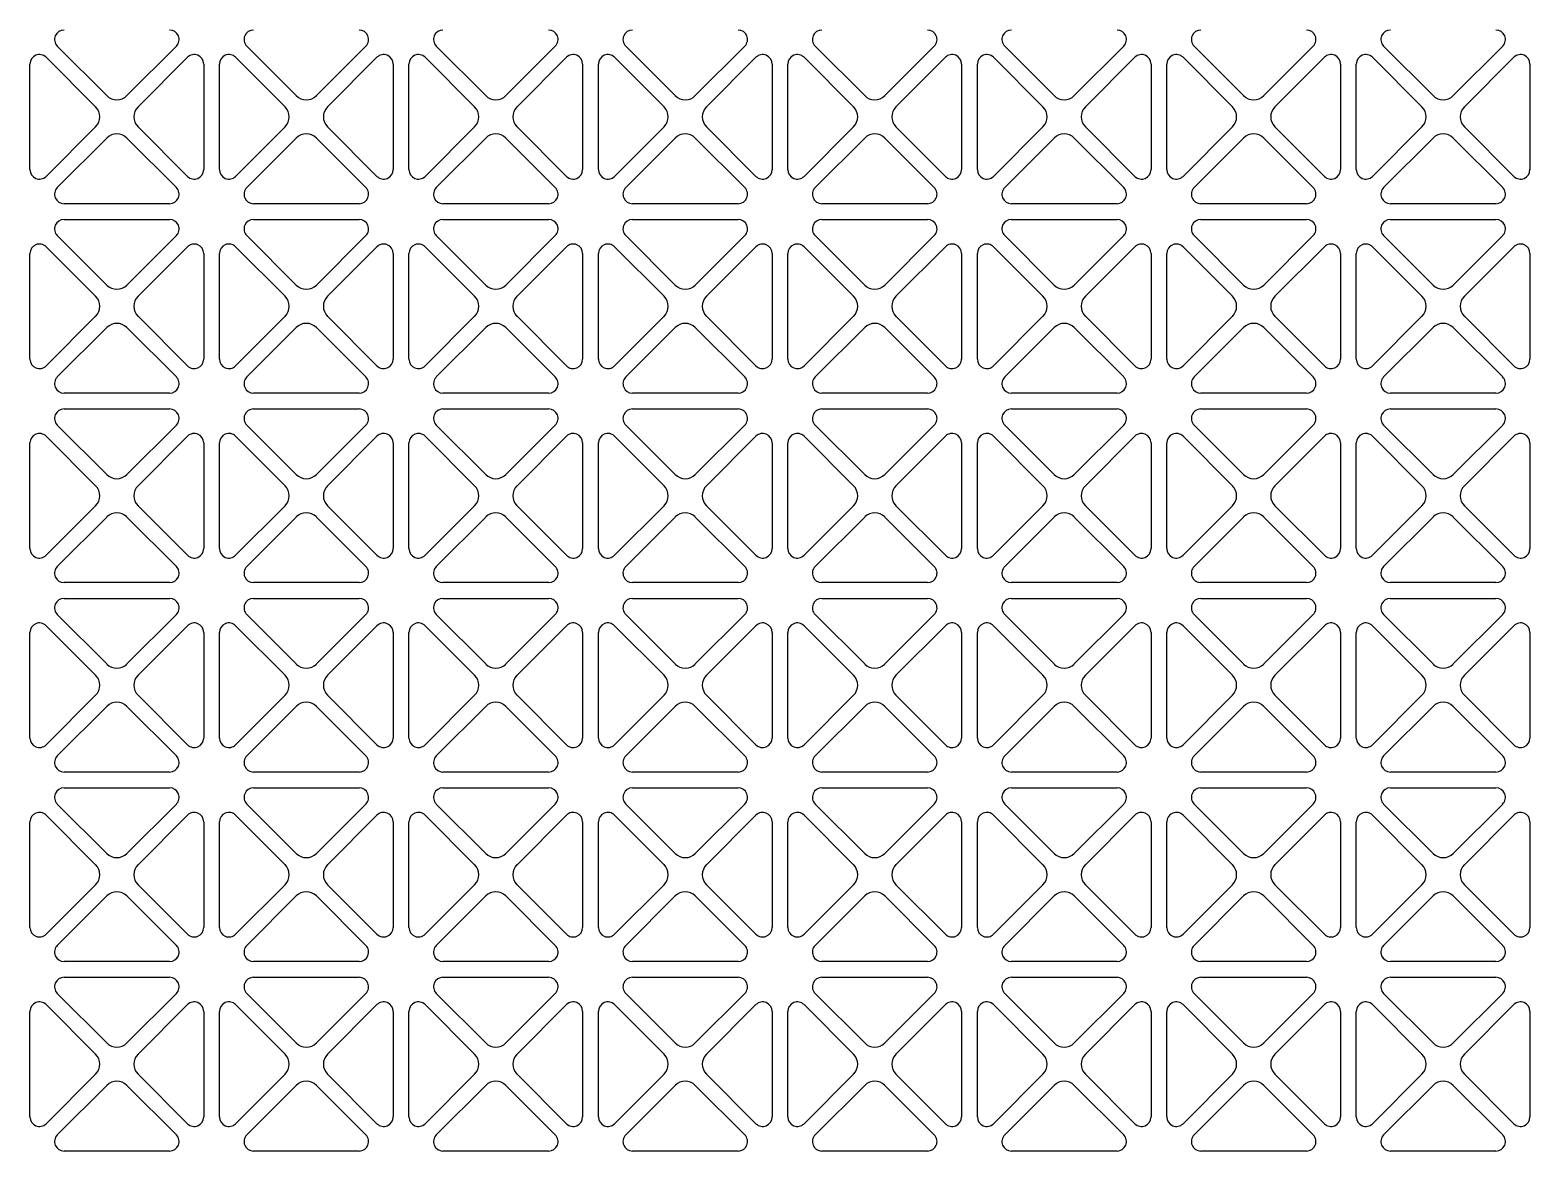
# Model space of a CAD drawing. Header units: millimetres. Extents: x 0 to 87554, y -20854 to 20404.
# Drawn here: x 49908.5 to 50098.5, y -3598.7 to -3456.7 of the extents above; entities that cross this region are included whole.
import ezdxf

# ---------------------------------------------------------------- set-up
doc = ezdxf.new("R2010")
doc.units = ezdxf.units.MM
doc.layers.get('0').update_dxf_attribs({"lineweight": 15})
doc.layers.add('WANGKONG_0', color=7, linetype='Continuous')

# ---------------------------------------------------------------- blocks, each defined once
blk = doc.blocks.new('e4tggg')
at = {"layer": 'WANGKONG_0', "color": 87, "linetype": 'Continuous'}
for p, q in [((771.04, 180.49), (764.77, 186.75)), ((779.85, 186.75), (773.58, 180.49)), ((795.04, 180.49), (788.77, 186.75)), ((803.85, 186.75), (797.58, 180.49)), ((819.04, 180.49), (812.77, 186.75)), ((827.85, 186.75), (821.58, 180.49)), ((843.04, 180.49), (836.77, 186.75)), ((851.85, 186.75), (845.58, 180.49)), ((867.04, 180.49), (860.77, 186.75)), ((875.85, 186.75), (869.58, 180.49)), ((891.04, 180.49), (884.77, 186.75)), ((899.85, 186.75), (893.58, 180.49)), ((915.04, 180.49), (908.77, 186.75)), ((923.85, 186.75), (917.58, 180.49)), ((939.04, 180.49), (932.77, 186.75)), ((947.85, 186.75), (941.58, 180.49)), ((761.31, 171.11), (761.31, 184.49)), ((763.36, 185.34), (769.62, 179.07)), ((775, 179.07), (781.26, 185.34)), ((783.31, 184.49), (783.31, 171.11)), ((785.31, 171.11), (785.31, 184.49)), ((787.36, 185.34), (793.62, 179.07)), ((799, 179.07), (805.26, 185.34)), ((807.31, 184.49), (807.31, 171.11)), ((809.31, 171.11), (809.31, 184.49)), ((811.36, 185.34), (817.62, 179.07)), ((823, 179.07), (829.26, 185.34)), ((831.31, 184.49), (831.31, 171.11)), ((833.31, 171.11), (833.31, 184.49)), ((835.36, 185.34), (841.62, 179.07)), ((847, 179.07), (853.26, 185.34)), ((855.31, 184.49), (855.31, 171.11)), ((857.31, 171.11), (857.31, 184.49)), ((859.36, 185.34), (865.62, 179.07)), ((871, 179.07), (877.26, 185.34)), ((879.31, 184.49), (879.31, 171.11)), ((881.31, 171.11), (881.31, 184.49)), ((883.36, 185.34), (889.62, 179.07)), ((895, 179.07), (901.26, 185.34)), ((903.31, 184.49), (903.31, 171.11)), ((905.31, 171.11), (905.31, 184.49)), ((907.36, 185.34), (913.62, 179.07)), ((919, 179.07), (925.26, 185.34)), ((927.31, 184.49), (927.31, 171.11)), ((929.31, 171.11), (929.31, 184.49)), ((931.36, 185.34), (937.62, 179.07)), ((943, 179.07), (949.26, 185.34)), ((951.31, 184.49), (951.31, 171.11)), ((769.62, 176.53), (763.36, 170.26)), ((764.77, 168.85), (771.04, 175.11)), ((773.58, 175.11), (779.85, 168.85)), ((781.26, 170.26), (775, 176.53)), ((793.62, 176.53), (787.36, 170.26)), ((788.77, 168.85), (795.04, 175.11)), ((797.58, 175.11), (803.85, 168.85)), ((805.26, 170.26), (799, 176.53)), ((817.62, 176.53), (811.36, 170.26)), ((812.77, 168.85), (819.04, 175.11)), ((821.58, 175.11), (827.85, 168.85)), ((829.26, 170.26), (823, 176.53)), ((841.62, 176.53), (835.36, 170.26)), ((836.77, 168.85), (843.04, 175.11)), ((845.58, 175.11), (851.85, 168.85)), ((853.26, 170.26), (847, 176.53)), ((865.62, 176.53), (859.36, 170.26)), ((860.77, 168.85), (867.04, 175.11)), ((869.58, 175.11), (875.85, 168.85)), ((877.26, 170.26), (871, 176.53)), ((889.62, 176.53), (883.36, 170.26)), ((884.77, 168.85), (891.04, 175.11)), ((893.58, 175.11), (899.85, 168.85)), ((901.26, 170.26), (895, 176.53)), ((913.62, 176.53), (907.36, 170.26)), ((908.77, 168.85), (915.04, 175.11)), ((917.58, 175.11), (923.85, 168.85)), ((925.26, 170.26), (919, 176.53)), ((937.62, 176.53), (931.36, 170.26)), ((932.77, 168.85), (939.04, 175.11)), ((941.58, 175.11), (947.85, 168.85)), ((949.26, 170.26), (943, 176.53)), ((779, 166.8), (765.62, 166.8)), ((803, 166.8), (789.62, 166.8)), ((827, 166.8), (813.62, 166.8)), ((851, 166.8), (837.62, 166.8)), ((875, 166.8), (861.62, 166.8)), ((899, 166.8), (885.62, 166.8)), ((923, 166.8), (909.62, 166.8)), ((947, 166.8), (933.62, 166.8)), ((765.62, 164.8), (779, 164.8)), ((789.62, 164.8), (803, 164.8)), ((813.62, 164.8), (827, 164.8)), ((837.62, 164.8), (851, 164.8)), ((861.62, 164.8), (875, 164.8)), ((885.62, 164.8), (899, 164.8)), ((909.62, 164.8), (923, 164.8)), ((933.62, 164.8), (947, 164.8)), ((771.04, 156.49), (764.77, 162.75)), ((779.85, 162.75), (773.58, 156.49)), ((795.04, 156.49), (788.77, 162.75)), ((803.85, 162.75), (797.58, 156.49)), ((819.04, 156.49), (812.77, 162.75)), ((827.85, 162.75), (821.58, 156.49)), ((843.04, 156.49), (836.77, 162.75)), ((851.85, 162.75), (845.58, 156.49)), ((867.04, 156.49), (860.77, 162.75)), ((875.85, 162.75), (869.58, 156.49)), ((891.04, 156.49), (884.77, 162.75)), ((899.85, 162.75), (893.58, 156.49)), ((915.04, 156.49), (908.77, 162.75)), ((923.85, 162.75), (917.58, 156.49)), ((939.04, 156.49), (932.77, 162.75)), ((947.85, 162.75), (941.58, 156.49)), ((761.31, 147.11), (761.31, 160.49)), ((763.36, 161.34), (769.62, 155.07)), ((775, 155.07), (781.26, 161.34)), ((783.31, 160.49), (783.31, 147.11)), ((785.31, 147.11), (785.31, 160.49)), ((787.36, 161.34), (793.62, 155.07)), ((799, 155.07), (805.26, 161.34)), ((807.31, 160.49), (807.31, 147.11)), ((809.31, 147.11), (809.31, 160.49)), ((811.36, 161.34), (817.62, 155.07)), ((823, 155.07), (829.26, 161.34)), ((831.31, 160.49), (831.31, 147.11)), ((833.31, 147.11), (833.31, 160.49)), ((835.36, 161.34), (841.62, 155.07)), ((847, 155.07), (853.26, 161.34)), ((855.31, 160.49), (855.31, 147.11)), ((857.31, 147.11), (857.31, 160.49)), ((859.36, 161.34), (865.62, 155.07)), ((871, 155.07), (877.26, 161.34)), ((879.31, 160.49), (879.31, 147.11)), ((881.31, 147.11), (881.31, 160.49)), ((883.36, 161.34), (889.62, 155.07)), ((895, 155.07), (901.26, 161.34)), ((903.31, 160.49), (903.31, 147.11)), ((905.31, 147.11), (905.31, 160.49)), ((907.36, 161.34), (913.62, 155.07)), ((919, 155.07), (925.26, 161.34)), ((927.31, 160.49), (927.31, 147.11)), ((929.31, 147.11), (929.31, 160.49)), ((931.36, 161.34), (937.62, 155.07)), ((943, 155.07), (949.26, 161.34)), ((951.31, 160.49), (951.31, 147.11)), ((769.62, 152.53), (763.36, 146.26)), ((781.26, 146.26), (775, 152.53)), ((793.62, 152.53), (787.36, 146.26)), ((805.26, 146.26), (799, 152.53)), ((817.62, 152.53), (811.36, 146.26)), ((829.26, 146.26), (823, 152.53)), ((841.62, 152.53), (835.36, 146.26)), ((853.26, 146.26), (847, 152.53)), ((865.62, 152.53), (859.36, 146.26)), ((877.26, 146.26), (871, 152.53)), ((889.62, 152.53), (883.36, 146.26)), ((901.26, 146.26), (895, 152.53)), ((913.62, 152.53), (907.36, 146.26)), ((925.26, 146.26), (919, 152.53)), ((937.62, 152.53), (931.36, 146.26)), ((949.26, 146.26), (943, 152.53)), ((764.77, 144.85), (771.04, 151.11)), ((773.58, 151.11), (779.85, 144.85)), ((788.77, 144.85), (795.04, 151.11)), ((797.58, 151.11), (803.85, 144.85)), ((812.77, 144.85), (819.04, 151.11)), ((821.58, 151.11), (827.85, 144.85)), ((836.77, 144.85), (843.04, 151.11)), ((845.58, 151.11), (851.85, 144.85)), ((860.77, 144.85), (867.04, 151.11)), ((869.58, 151.11), (875.85, 144.85)), ((884.77, 144.85), (891.04, 151.11)), ((893.58, 151.11), (899.85, 144.85)), ((908.77, 144.85), (915.04, 151.11)), ((917.58, 151.11), (923.85, 144.85)), ((932.77, 144.85), (939.04, 151.11)), ((941.58, 151.11), (947.85, 144.85)), ((779, 142.8), (765.62, 142.8)), ((803, 142.8), (789.62, 142.8)), ((827, 142.8), (813.62, 142.8)), ((851, 142.8), (837.62, 142.8)), ((875, 142.8), (861.62, 142.8)), ((899, 142.8), (885.62, 142.8)), ((923, 142.8), (909.62, 142.8)), ((947, 142.8), (933.62, 142.8)), ((765.62, 140.8), (779, 140.8)), ((789.62, 140.8), (803, 140.8)), ((813.62, 140.8), (827, 140.8)), ((837.62, 140.8), (851, 140.8)), ((861.62, 140.8), (875, 140.8)), ((885.62, 140.8), (899, 140.8)), ((909.62, 140.8), (923, 140.8)), ((933.62, 140.8), (947, 140.8)), ((771.04, 132.49), (764.77, 138.75)), ((779.85, 138.75), (773.58, 132.49)), ((795.04, 132.49), (788.77, 138.75)), ((803.85, 138.75), (797.58, 132.49)), ((819.04, 132.49), (812.77, 138.75)), ((827.85, 138.75), (821.58, 132.49)), ((843.04, 132.49), (836.77, 138.75)), ((851.85, 138.75), (845.58, 132.49)), ((867.04, 132.49), (860.77, 138.75)), ((875.85, 138.75), (869.58, 132.49)), ((891.04, 132.49), (884.77, 138.75)), ((899.85, 138.75), (893.58, 132.49)), ((915.04, 132.49), (908.77, 138.75)), ((923.85, 138.75), (917.58, 132.49)), ((939.04, 132.49), (932.77, 138.75)), ((947.85, 138.75), (941.58, 132.49)), ((763.36, 137.34), (769.62, 131.07)), ((775, 131.07), (781.26, 137.34)), ((787.36, 137.34), (793.62, 131.07)), ((799, 131.07), (805.26, 137.34)), ((811.36, 137.34), (817.62, 131.07)), ((823, 131.07), (829.26, 137.34)), ((835.36, 137.34), (841.62, 131.07)), ((847, 131.07), (853.26, 137.34)), ((859.36, 137.34), (865.62, 131.07)), ((871, 131.07), (877.26, 137.34)), ((883.36, 137.34), (889.62, 131.07)), ((895, 131.07), (901.26, 137.34)), ((907.36, 137.34), (913.62, 131.07)), ((919, 131.07), (925.26, 137.34)), ((931.36, 137.34), (937.62, 131.07)), ((943, 131.07), (949.26, 137.34)), ((761.31, 123.11), (761.31, 136.49)), ((783.31, 136.49), (783.31, 123.11)), ((785.31, 123.11), (785.31, 136.49)), ((807.31, 136.49), (807.31, 123.11)), ((809.31, 123.11), (809.31, 136.49)), ((831.31, 136.49), (831.31, 123.11)), ((833.31, 123.11), (833.31, 136.49)), ((855.31, 136.49), (855.31, 123.11)), ((857.31, 123.11), (857.31, 136.49)), ((879.31, 136.49), (879.31, 123.11)), ((881.31, 123.11), (881.31, 136.49)), ((903.31, 136.49), (903.31, 123.11)), ((905.31, 123.11), (905.31, 136.49)), ((927.31, 136.49), (927.31, 123.11)), ((929.31, 123.11), (929.31, 136.49)), ((951.31, 136.49), (951.31, 123.11)), ((769.62, 128.53), (763.36, 122.26)), ((781.26, 122.26), (775, 128.53)), ((793.62, 128.53), (787.36, 122.26)), ((805.26, 122.26), (799, 128.53)), ((817.62, 128.53), (811.36, 122.26)), ((829.26, 122.26), (823, 128.53)), ((841.62, 128.53), (835.36, 122.26)), ((853.26, 122.26), (847, 128.53)), ((865.62, 128.53), (859.36, 122.26)), ((877.26, 122.26), (871, 128.53)), ((889.62, 128.53), (883.36, 122.26)), ((901.26, 122.26), (895, 128.53)), ((913.62, 128.53), (907.36, 122.26)), ((925.26, 122.26), (919, 128.53)), ((937.62, 128.53), (931.36, 122.26)), ((949.26, 122.26), (943, 128.53)), ((764.77, 120.85), (771.04, 127.11)), ((773.58, 127.11), (779.85, 120.85)), ((788.77, 120.85), (795.04, 127.11)), ((797.58, 127.11), (803.85, 120.85)), ((812.77, 120.85), (819.04, 127.11)), ((821.58, 127.11), (827.85, 120.85)), ((836.77, 120.85), (843.04, 127.11)), ((845.58, 127.11), (851.85, 120.85)), ((860.77, 120.85), (867.04, 127.11)), ((869.58, 127.11), (875.85, 120.85)), ((884.77, 120.85), (891.04, 127.11)), ((893.58, 127.11), (899.85, 120.85)), ((908.77, 120.85), (915.04, 127.11)), ((917.58, 127.11), (923.85, 120.85)), ((932.77, 120.85), (939.04, 127.11)), ((941.58, 127.11), (947.85, 120.85)), ((779, 118.8), (765.62, 118.8)), ((803, 118.8), (789.62, 118.8)), ((827, 118.8), (813.62, 118.8)), ((851, 118.8), (837.62, 118.8)), ((875, 118.8), (861.62, 118.8)), ((899, 118.8), (885.62, 118.8)), ((923, 118.8), (909.62, 118.8)), ((947, 118.8), (933.62, 118.8)), ((765.62, 116.8), (779, 116.8)), ((789.62, 116.8), (803, 116.8)), ((813.62, 116.8), (827, 116.8)), ((837.62, 116.8), (851, 116.8)), ((861.62, 116.8), (875, 116.8)), ((885.62, 116.8), (899, 116.8)), ((909.62, 116.8), (923, 116.8)), ((933.62, 116.8), (947, 116.8)), ((771.04, 108.49), (764.77, 114.75)), ((779.85, 114.75), (773.58, 108.49)), ((795.04, 108.49), (788.77, 114.75)), ((803.85, 114.75), (797.58, 108.49)), ((819.04, 108.49), (812.77, 114.75)), ((827.85, 114.75), (821.58, 108.49)), ((843.04, 108.49), (836.77, 114.75)), ((851.85, 114.75), (845.58, 108.49)), ((867.04, 108.49), (860.77, 114.75)), ((875.85, 114.75), (869.58, 108.49)), ((891.04, 108.49), (884.77, 114.75)), ((899.85, 114.75), (893.58, 108.49)), ((915.04, 108.49), (908.77, 114.75)), ((923.85, 114.75), (917.58, 108.49)), ((939.04, 108.49), (932.77, 114.75)), ((947.85, 114.75), (941.58, 108.49)), ((761.31, 99.11), (761.31, 112.49)), ((763.36, 113.34), (769.62, 107.07)), ((775, 107.07), (781.26, 113.34)), ((783.31, 112.49), (783.31, 99.11)), ((785.31, 99.11), (785.31, 112.49)), ((787.36, 113.34), (793.62, 107.07)), ((799, 107.07), (805.26, 113.34)), ((807.31, 112.49), (807.31, 99.11)), ((809.31, 99.11), (809.31, 112.49)), ((811.36, 113.34), (817.62, 107.07)), ((823, 107.07), (829.26, 113.34)), ((831.31, 112.49), (831.31, 99.11)), ((833.31, 99.11), (833.31, 112.49)), ((835.36, 113.34), (841.62, 107.07)), ((847, 107.07), (853.26, 113.34)), ((855.31, 112.49), (855.31, 99.11)), ((857.31, 99.11), (857.31, 112.49)), ((859.36, 113.34), (865.62, 107.07)), ((871, 107.07), (877.26, 113.34)), ((879.31, 112.49), (879.31, 99.11)), ((881.31, 99.11), (881.31, 112.49)), ((883.36, 113.34), (889.62, 107.07)), ((895, 107.07), (901.26, 113.34)), ((903.31, 112.49), (903.31, 99.11)), ((905.31, 99.11), (905.31, 112.49)), ((907.36, 113.34), (913.62, 107.07)), ((919, 107.07), (925.26, 113.34)), ((927.31, 112.49), (927.31, 99.11)), ((929.31, 99.11), (929.31, 112.49)), ((931.36, 113.34), (937.62, 107.07)), ((943, 107.07), (949.26, 113.34)), ((951.31, 112.49), (951.31, 99.11)), ((769.62, 104.53), (763.36, 98.26)), ((781.26, 98.26), (775, 104.53)), ((793.62, 104.53), (787.36, 98.26)), ((805.26, 98.26), (799, 104.53)), ((817.62, 104.53), (811.36, 98.26)), ((829.26, 98.26), (823, 104.53)), ((841.62, 104.53), (835.36, 98.26)), ((853.26, 98.26), (847, 104.53)), ((865.62, 104.53), (859.36, 98.26)), ((877.26, 98.26), (871, 104.53)), ((889.62, 104.53), (883.36, 98.26)), ((901.26, 98.26), (895, 104.53)), ((913.62, 104.53), (907.36, 98.26)), ((925.26, 98.26), (919, 104.53)), ((937.62, 104.53), (931.36, 98.26)), ((949.26, 98.26), (943, 104.53)), ((764.77, 96.85), (771.04, 103.11)), ((773.58, 103.11), (779.85, 96.85)), ((788.77, 96.85), (795.04, 103.11)), ((797.58, 103.11), (803.85, 96.85)), ((812.77, 96.85), (819.04, 103.11)), ((821.58, 103.11), (827.85, 96.85)), ((836.77, 96.85), (843.04, 103.11)), ((845.58, 103.11), (851.85, 96.85)), ((860.77, 96.85), (867.04, 103.11)), ((869.58, 103.11), (875.85, 96.85)), ((884.77, 96.85), (891.04, 103.11)), ((893.58, 103.11), (899.85, 96.85)), ((908.77, 96.85), (915.04, 103.11)), ((917.58, 103.11), (923.85, 96.85)), ((932.77, 96.85), (939.04, 103.11)), ((941.58, 103.11), (947.85, 96.85)), ((779, 94.8), (765.62, 94.8)), ((803, 94.8), (789.62, 94.8)), ((827, 94.8), (813.62, 94.8)), ((851, 94.8), (837.62, 94.8)), ((875, 94.8), (861.62, 94.8)), ((899, 94.8), (885.62, 94.8)), ((923, 94.8), (909.62, 94.8)), ((947, 94.8), (933.62, 94.8)), ((765.62, 92.8), (779, 92.8)), ((789.62, 92.8), (803, 92.8)), ((813.62, 92.8), (827, 92.8)), ((837.62, 92.8), (851, 92.8)), ((861.62, 92.8), (875, 92.8)), ((885.62, 92.8), (899, 92.8)), ((909.62, 92.8), (923, 92.8)), ((933.62, 92.8), (947, 92.8)), ((763.36, 89.34), (769.62, 83.07)), ((771.04, 84.49), (764.77, 90.75)), ((779.85, 90.75), (773.58, 84.49)), ((775, 83.07), (781.26, 89.34)), ((787.36, 89.34), (793.62, 83.07)), ((795.04, 84.49), (788.77, 90.75)), ((803.85, 90.75), (797.58, 84.49)), ((799, 83.07), (805.26, 89.34)), ((811.36, 89.34), (817.62, 83.07)), ((819.04, 84.49), (812.77, 90.75)), ((827.85, 90.75), (821.58, 84.49)), ((823, 83.07), (829.26, 89.34)), ((835.36, 89.34), (841.62, 83.07)), ((843.04, 84.49), (836.77, 90.75)), ((851.85, 90.75), (845.58, 84.49)), ((847, 83.07), (853.26, 89.34)), ((859.36, 89.34), (865.62, 83.07)), ((867.04, 84.49), (860.77, 90.75)), ((875.85, 90.75), (869.58, 84.49)), ((871, 83.07), (877.26, 89.34)), ((883.36, 89.34), (889.62, 83.07)), ((891.04, 84.49), (884.77, 90.75)), ((899.85, 90.75), (893.58, 84.49)), ((895, 83.07), (901.26, 89.34)), ((907.36, 89.34), (913.62, 83.07)), ((915.04, 84.49), (908.77, 90.75)), ((923.85, 90.75), (917.58, 84.49)), ((919, 83.07), (925.26, 89.34)), ((931.36, 89.34), (937.62, 83.07)), ((939.04, 84.49), (932.77, 90.75)), ((947.85, 90.75), (941.58, 84.49)), ((943, 83.07), (949.26, 89.34)), ((761.31, 75.11), (761.31, 88.49)), ((783.31, 88.49), (783.31, 75.11)), ((785.31, 75.11), (785.31, 88.49)), ((807.31, 88.49), (807.31, 75.11)), ((809.31, 75.11), (809.31, 88.49)), ((831.31, 88.49), (831.31, 75.11)), ((833.31, 75.11), (833.31, 88.49)), ((855.31, 88.49), (855.31, 75.11)), ((857.31, 75.11), (857.31, 88.49)), ((879.31, 88.49), (879.31, 75.11)), ((881.31, 75.11), (881.31, 88.49)), ((903.31, 88.49), (903.31, 75.11)), ((905.31, 75.11), (905.31, 88.49)), ((927.31, 88.49), (927.31, 75.11)), ((929.31, 75.11), (929.31, 88.49)), ((951.31, 88.49), (951.31, 75.11)), ((769.62, 80.53), (763.36, 74.26)), ((781.26, 74.26), (775, 80.53)), ((793.62, 80.53), (787.36, 74.26)), ((805.26, 74.26), (799, 80.53)), ((817.62, 80.53), (811.36, 74.26)), ((829.26, 74.26), (823, 80.53)), ((841.62, 80.53), (835.36, 74.26)), ((853.26, 74.26), (847, 80.53)), ((865.62, 80.53), (859.36, 74.26)), ((877.26, 74.26), (871, 80.53)), ((889.62, 80.53), (883.36, 74.26)), ((901.26, 74.26), (895, 80.53)), ((913.62, 80.53), (907.36, 74.26)), ((925.26, 74.26), (919, 80.53)), ((937.62, 80.53), (931.36, 74.26)), ((949.26, 74.26), (943, 80.53)), ((764.77, 72.85), (771.04, 79.11)), ((773.58, 79.11), (779.85, 72.85)), ((788.77, 72.85), (795.04, 79.11)), ((797.58, 79.11), (803.85, 72.85)), ((812.77, 72.85), (819.04, 79.11)), ((821.58, 79.11), (827.85, 72.85)), ((836.77, 72.85), (843.04, 79.11)), ((845.58, 79.11), (851.85, 72.85)), ((860.77, 72.85), (867.04, 79.11)), ((869.58, 79.11), (875.85, 72.85)), ((884.77, 72.85), (891.04, 79.11)), ((893.58, 79.11), (899.85, 72.85)), ((908.77, 72.85), (915.04, 79.11)), ((917.58, 79.11), (923.85, 72.85)), ((932.77, 72.85), (939.04, 79.11)), ((941.58, 79.11), (947.85, 72.85)), ((779, 70.8), (765.62, 70.8)), ((803, 70.8), (789.62, 70.8)), ((827, 70.8), (813.62, 70.8)), ((851, 70.8), (837.62, 70.8)), ((875, 70.8), (861.62, 70.8)), ((899, 70.8), (885.62, 70.8)), ((923, 70.8), (909.62, 70.8)), ((947, 70.8), (933.62, 70.8)), ((765.62, 68.8), (779, 68.8)), ((789.62, 68.8), (803, 68.8)), ((813.62, 68.8), (827, 68.8)), ((837.62, 68.8), (851, 68.8)), ((861.62, 68.8), (875, 68.8)), ((885.62, 68.8), (899, 68.8)), ((909.62, 68.8), (923, 68.8)), ((933.62, 68.8), (947, 68.8)), ((771.04, 60.49), (764.77, 66.75)), ((779.85, 66.75), (773.58, 60.49)), ((795.04, 60.49), (788.77, 66.75)), ((803.85, 66.75), (797.58, 60.49)), ((819.04, 60.49), (812.77, 66.75)), ((827.85, 66.75), (821.58, 60.49)), ((843.04, 60.49), (836.77, 66.75)), ((851.85, 66.75), (845.58, 60.49)), ((867.04, 60.49), (860.77, 66.75)), ((875.85, 66.75), (869.58, 60.49)), ((891.04, 60.49), (884.77, 66.75)), ((899.85, 66.75), (893.58, 60.49)), ((915.04, 60.49), (908.77, 66.75)), ((923.85, 66.75), (917.58, 60.49)), ((939.04, 60.49), (932.77, 66.75)), ((947.85, 66.75), (941.58, 60.49)), ((763.36, 65.34), (769.62, 59.07)), ((775, 59.07), (781.26, 65.34)), ((787.36, 65.34), (793.62, 59.07)), ((799, 59.07), (805.26, 65.34)), ((811.36, 65.34), (817.62, 59.07)), ((823, 59.07), (829.26, 65.34)), ((835.36, 65.34), (841.62, 59.07)), ((847, 59.07), (853.26, 65.34)), ((859.36, 65.34), (865.62, 59.07)), ((871, 59.07), (877.26, 65.34)), ((883.36, 65.34), (889.62, 59.07)), ((895, 59.07), (901.26, 65.34)), ((907.36, 65.34), (913.62, 59.07)), ((919, 59.07), (925.26, 65.34)), ((931.36, 65.34), (937.62, 59.07)), ((943, 59.07), (949.26, 65.34)), ((761.31, 51.11), (761.31, 64.49)), ((783.31, 64.49), (783.31, 51.11)), ((785.31, 51.11), (785.31, 64.49)), ((807.31, 64.49), (807.31, 51.11)), ((809.31, 51.11), (809.31, 64.49)), ((831.31, 64.49), (831.31, 51.11)), ((833.31, 51.11), (833.31, 64.49)), ((855.31, 64.49), (855.31, 51.11)), ((857.31, 51.11), (857.31, 64.49)), ((879.31, 64.49), (879.31, 51.11)), ((881.31, 51.11), (881.31, 64.49)), ((903.31, 64.49), (903.31, 51.11)), ((905.31, 51.11), (905.31, 64.49)), ((927.31, 64.49), (927.31, 51.11)), ((929.31, 51.11), (929.31, 64.49)), ((951.31, 64.49), (951.31, 51.11)), ((769.62, 56.53), (763.36, 50.26)), ((764.77, 48.85), (771.04, 55.11)), ((773.58, 55.11), (779.85, 48.85)), ((781.26, 50.26), (775, 56.53)), ((793.62, 56.53), (787.36, 50.26)), ((788.77, 48.85), (795.04, 55.11)), ((797.58, 55.11), (803.85, 48.85)), ((805.26, 50.26), (799, 56.53)), ((817.62, 56.53), (811.36, 50.26)), ((812.77, 48.85), (819.04, 55.11)), ((821.58, 55.11), (827.85, 48.85)), ((829.26, 50.26), (823, 56.53)), ((841.62, 56.53), (835.36, 50.26)), ((836.77, 48.85), (843.04, 55.11)), ((845.58, 55.11), (851.85, 48.85)), ((853.26, 50.26), (847, 56.53)), ((865.62, 56.53), (859.36, 50.26)), ((860.77, 48.85), (867.04, 55.11)), ((869.58, 55.11), (875.85, 48.85)), ((877.26, 50.26), (871, 56.53)), ((889.62, 56.53), (883.36, 50.26)), ((884.77, 48.85), (891.04, 55.11)), ((893.58, 55.11), (899.85, 48.85)), ((901.26, 50.26), (895, 56.53)), ((913.62, 56.53), (907.36, 50.26)), ((908.77, 48.85), (915.04, 55.11)), ((917.58, 55.11), (923.85, 48.85)), ((925.26, 50.26), (919, 56.53)), ((937.62, 56.53), (931.36, 50.26)), ((932.77, 48.85), (939.04, 55.11)), ((941.58, 55.11), (947.85, 48.85)), ((949.26, 50.26), (943, 56.53)), ((779, 46.8), (765.62, 46.8)), ((803, 46.8), (789.62, 46.8)), ((827, 46.8), (813.62, 46.8)), ((851, 46.8), (837.62, 46.8)), ((875, 46.8), (861.62, 46.8)), ((899, 46.8), (885.62, 46.8)), ((923, 46.8), (909.62, 46.8)), ((947, 46.8), (933.62, 46.8))]:
    blk.add_line(p, q, dxfattribs=at)
for centre, radius, start, end in [((765.62, 187.6), 1.2, 90, 225), ((779, 187.6), 1.2, 315, 90), ((789.62, 187.6), 1.2, 90, 225), ((803, 187.6), 1.2, 315, 90), ((813.62, 187.6), 1.2, 90, 225), ((827, 187.6), 1.2, 315, 90), ((837.62, 187.6), 1.2, 90, 225), ((851, 187.6), 1.2, 315, 90), ((861.62, 187.6), 1.2, 90, 225), ((875, 187.6), 1.2, 315, 90), ((885.62, 187.6), 1.2, 90, 225), ((899, 187.6), 1.2, 315, 90), ((909.62, 187.6), 1.2, 90, 225), ((923, 187.6), 1.2, 315, 90), ((933.62, 187.6), 1.2, 90, 225), ((947, 187.6), 1.2, 315, 90), ((762.51, 184.49), 1.2, 45, 180), ((782.11, 184.49), 1.2, 0, 135), ((786.51, 184.49), 1.2, 45, 180), ((806.11, 184.49), 1.2, 0, 135), ((810.51, 184.49), 1.2, 45, 180), ((830.11, 184.49), 1.2, 0, 135), ((834.51, 184.49), 1.2, 45, 180), ((854.11, 184.49), 1.2, 0, 135), ((858.51, 184.49), 1.2, 45, 180), ((878.11, 184.49), 1.2, 0, 135), ((882.51, 184.49), 1.2, 45, 180), ((902.11, 184.49), 1.2, 0, 135), ((906.51, 184.49), 1.2, 45, 180), ((926.11, 184.49), 1.2, 0, 135), ((930.51, 184.49), 1.2, 45, 180), ((950.11, 184.49), 1.2, 0, 135), ((768.35, 177.8), 1.8, 315, 45), ((772.31, 181.76), 1.8, 225, 315), ((776.27, 177.8), 1.8, 135, 225), ((792.35, 177.8), 1.8, 315, 45), ((796.31, 181.76), 1.8, 225, 315), ((800.27, 177.8), 1.8, 135, 225), ((816.35, 177.8), 1.8, 315, 45), ((820.31, 181.76), 1.8, 225, 315), ((824.27, 177.8), 1.8, 135, 225), ((840.35, 177.8), 1.8, 315, 45), ((844.31, 181.76), 1.8, 225, 315), ((848.27, 177.8), 1.8, 135, 225), ((864.35, 177.8), 1.8, 315, 45), ((868.31, 181.76), 1.8, 225, 315), ((872.27, 177.8), 1.8, 135, 225), ((888.35, 177.8), 1.8, 315, 45), ((892.31, 181.76), 1.8, 225, 315), ((896.27, 177.8), 1.8, 135, 225), ((912.35, 177.8), 1.8, 315, 45), ((916.31, 181.76), 1.8, 225, 315), ((920.27, 177.8), 1.8, 135, 225), ((936.35, 177.8), 1.8, 315, 45), ((940.31, 181.76), 1.8, 225, 315), ((944.27, 177.8), 1.8, 135, 225), ((772.31, 173.84), 1.8, 45, 135), ((796.31, 173.84), 1.8, 45, 135), ((820.31, 173.84), 1.8, 45, 135), ((844.31, 173.84), 1.8, 45, 135), ((868.31, 173.84), 1.8, 45, 135), ((892.31, 173.84), 1.8, 45, 135), ((916.31, 173.84), 1.8, 45, 135), ((940.31, 173.84), 1.8, 45, 135), ((762.51, 171.11), 1.2, 180, 315), ((782.11, 171.11), 1.2, 225, 0), ((786.51, 171.11), 1.2, 180, 315), ((806.11, 171.11), 1.2, 225, 0), ((810.51, 171.11), 1.2, 180, 315), ((830.11, 171.11), 1.2, 225, 0), ((834.51, 171.11), 1.2, 180, 315), ((854.11, 171.11), 1.2, 225, 0), ((858.51, 171.11), 1.2, 180, 315), ((878.11, 171.11), 1.2, 225, 0), ((882.51, 171.11), 1.2, 180, 315), ((902.11, 171.11), 1.2, 225, 0), ((906.51, 171.11), 1.2, 180, 315), ((926.11, 171.11), 1.2, 225, 0), ((930.51, 171.11), 1.2, 180, 315), ((950.11, 171.11), 1.2, 225, 0), ((765.62, 168), 1.2, 135, 270), ((779, 168), 1.2, 270, 45), ((789.62, 168), 1.2, 135, 270), ((803, 168), 1.2, 270, 45), ((813.62, 168), 1.2, 135, 270), ((827, 168), 1.2, 270, 45), ((837.62, 168), 1.2, 135, 270), ((851, 168), 1.2, 270, 45), ((861.62, 168), 1.2, 135, 270), ((875, 168), 1.2, 270, 45), ((885.62, 168), 1.2, 135, 270), ((899, 168), 1.2, 270, 45), ((909.62, 168), 1.2, 135, 270), ((923, 168), 1.2, 270, 45), ((933.62, 168), 1.2, 135, 270), ((947, 168), 1.2, 270, 45), ((765.62, 163.6), 1.2, 90, 225), ((779, 163.6), 1.2, 315, 90), ((789.62, 163.6), 1.2, 90, 225), ((803, 163.6), 1.2, 315, 90), ((813.62, 163.6), 1.2, 90, 225), ((827, 163.6), 1.2, 315, 90), ((837.62, 163.6), 1.2, 90, 225), ((851, 163.6), 1.2, 315, 90), ((861.62, 163.6), 1.2, 90, 225), ((875, 163.6), 1.2, 315, 90), ((885.62, 163.6), 1.2, 90, 225), ((899, 163.6), 1.2, 315, 90), ((909.62, 163.6), 1.2, 90, 225), ((923, 163.6), 1.2, 315, 90), ((933.62, 163.6), 1.2, 90, 225), ((947, 163.6), 1.2, 315, 90), ((762.51, 160.49), 1.2, 45, 180), ((782.11, 160.49), 1.2, 0, 135), ((786.51, 160.49), 1.2, 45, 180), ((806.11, 160.49), 1.2, 0, 135), ((810.51, 160.49), 1.2, 45, 180), ((830.11, 160.49), 1.2, 0, 135), ((834.51, 160.49), 1.2, 45, 180), ((854.11, 160.49), 1.2, 0, 135), ((858.51, 160.49), 1.2, 45, 180), ((878.11, 160.49), 1.2, 0, 135), ((882.51, 160.49), 1.2, 45, 180), ((902.11, 160.49), 1.2, 0, 135), ((906.51, 160.49), 1.2, 45, 180), ((926.11, 160.49), 1.2, 0, 135), ((930.51, 160.49), 1.2, 45, 180), ((950.11, 160.49), 1.2, 0, 135), ((772.31, 157.76), 1.8, 225, 315), ((796.31, 157.76), 1.8, 225, 315), ((820.31, 157.76), 1.8, 225, 315), ((844.31, 157.76), 1.8, 225, 315), ((868.31, 157.76), 1.8, 225, 315), ((892.31, 157.76), 1.8, 225, 315), ((916.31, 157.76), 1.8, 225, 315), ((940.31, 157.76), 1.8, 225, 315), ((768.35, 153.8), 1.8, 315, 45), ((776.27, 153.8), 1.8, 135, 225), ((792.35, 153.8), 1.8, 315, 45), ((800.27, 153.8), 1.8, 135, 225), ((816.35, 153.8), 1.8, 315, 45), ((824.27, 153.8), 1.8, 135, 225), ((840.35, 153.8), 1.8, 315, 45), ((848.27, 153.8), 1.8, 135, 225), ((864.35, 153.8), 1.8, 315, 45), ((872.27, 153.8), 1.8, 135, 225), ((888.35, 153.8), 1.8, 315, 45), ((896.27, 153.8), 1.8, 135, 225), ((912.35, 153.8), 1.8, 315, 45), ((920.27, 153.8), 1.8, 135, 225), ((936.35, 153.8), 1.8, 315, 45), ((944.27, 153.8), 1.8, 135, 225), ((772.31, 149.84), 1.8, 45, 135), ((796.31, 149.84), 1.8, 45, 135), ((820.31, 149.84), 1.8, 45, 135), ((844.31, 149.84), 1.8, 45, 135), ((868.31, 149.84), 1.8, 45, 135), ((892.31, 149.84), 1.8, 45, 135), ((916.31, 149.84), 1.8, 45, 135), ((940.31, 149.84), 1.8, 45, 135), ((762.51, 147.11), 1.2, 180, 315), ((782.11, 147.11), 1.2, 225, 0), ((786.51, 147.11), 1.2, 180, 315), ((806.11, 147.11), 1.2, 225, 0), ((810.51, 147.11), 1.2, 180, 315), ((830.11, 147.11), 1.2, 225, 0), ((834.51, 147.11), 1.2, 180, 315), ((854.11, 147.11), 1.2, 225, 0), ((858.51, 147.11), 1.2, 180, 315), ((878.11, 147.11), 1.2, 225, 0), ((882.51, 147.11), 1.2, 180, 315), ((902.11, 147.11), 1.2, 225, 0), ((906.51, 147.11), 1.2, 180, 315), ((926.11, 147.11), 1.2, 225, 0), ((930.51, 147.11), 1.2, 180, 315), ((950.11, 147.11), 1.2, 225, 0), ((765.62, 144), 1.2, 135, 270), ((779, 144), 1.2, 270, 45), ((789.62, 144), 1.2, 135, 270), ((803, 144), 1.2, 270, 45), ((813.62, 144), 1.2, 135, 270), ((827, 144), 1.2, 270, 45), ((837.62, 144), 1.2, 135, 270), ((851, 144), 1.2, 270, 45), ((861.62, 144), 1.2, 135, 270), ((875, 144), 1.2, 270, 45), ((885.62, 144), 1.2, 135, 270), ((899, 144), 1.2, 270, 45), ((909.62, 144), 1.2, 135, 270), ((923, 144), 1.2, 270, 45), ((933.62, 144), 1.2, 135, 270), ((947, 144), 1.2, 270, 45), ((765.62, 139.6), 1.2, 90, 225), ((779, 139.6), 1.2, 315, 90), ((789.62, 139.6), 1.2, 90, 225), ((803, 139.6), 1.2, 315, 90), ((813.62, 139.6), 1.2, 90, 225), ((827, 139.6), 1.2, 315, 90), ((837.62, 139.6), 1.2, 90, 225), ((851, 139.6), 1.2, 315, 90), ((861.62, 139.6), 1.2, 90, 225), ((875, 139.6), 1.2, 315, 90), ((885.62, 139.6), 1.2, 90, 225), ((899, 139.6), 1.2, 315, 90), ((909.62, 139.6), 1.2, 90, 225), ((923, 139.6), 1.2, 315, 90), ((933.62, 139.6), 1.2, 90, 225), ((947, 139.6), 1.2, 315, 90), ((762.51, 136.49), 1.2, 45, 180), ((782.11, 136.49), 1.2, 0, 135), ((786.51, 136.49), 1.2, 45, 180), ((806.11, 136.49), 1.2, 0, 135), ((810.51, 136.49), 1.2, 45, 180), ((830.11, 136.49), 1.2, 0, 135), ((834.51, 136.49), 1.2, 45, 180), ((854.11, 136.49), 1.2, 0, 135), ((858.51, 136.49), 1.2, 45, 180), ((878.11, 136.49), 1.2, 0, 135), ((882.51, 136.49), 1.2, 45, 180), ((902.11, 136.49), 1.2, 0, 135), ((906.51, 136.49), 1.2, 45, 180), ((926.11, 136.49), 1.2, 0, 135), ((930.51, 136.49), 1.2, 45, 180), ((950.11, 136.49), 1.2, 0, 135), ((772.31, 133.76), 1.8, 225, 315), ((796.31, 133.76), 1.8, 225, 315), ((820.31, 133.76), 1.8, 225, 315), ((844.31, 133.76), 1.8, 225, 315), ((868.31, 133.76), 1.8, 225, 315), ((892.31, 133.76), 1.8, 225, 315), ((916.31, 133.76), 1.8, 225, 315), ((940.31, 133.76), 1.8, 225, 315), ((768.35, 129.8), 1.8, 315, 45), ((776.27, 129.8), 1.8, 135, 225), ((792.35, 129.8), 1.8, 315, 45), ((800.27, 129.8), 1.8, 135, 225), ((816.35, 129.8), 1.8, 315, 45), ((824.27, 129.8), 1.8, 135, 225), ((840.35, 129.8), 1.8, 315, 45), ((848.27, 129.8), 1.8, 135, 225), ((864.35, 129.8), 1.8, 315, 45), ((872.27, 129.8), 1.8, 135, 225), ((888.35, 129.8), 1.8, 315, 45), ((896.27, 129.8), 1.8, 135, 225), ((912.35, 129.8), 1.8, 315, 45), ((920.27, 129.8), 1.8, 135, 225), ((936.35, 129.8), 1.8, 315, 45), ((944.27, 129.8), 1.8, 135, 225), ((772.31, 125.84), 1.8, 45, 135), ((796.31, 125.84), 1.8, 45, 135), ((820.31, 125.84), 1.8, 45, 135), ((844.31, 125.84), 1.8, 45, 135), ((868.31, 125.84), 1.8, 45, 135), ((892.31, 125.84), 1.8, 45, 135), ((916.31, 125.84), 1.8, 45, 135), ((940.31, 125.84), 1.8, 45, 135), ((762.51, 123.11), 1.2, 180, 315), ((782.11, 123.11), 1.2, 225, 0), ((786.51, 123.11), 1.2, 180, 315), ((806.11, 123.11), 1.2, 225, 0), ((810.51, 123.11), 1.2, 180, 315), ((830.11, 123.11), 1.2, 225, 0), ((834.51, 123.11), 1.2, 180, 315), ((854.11, 123.11), 1.2, 225, 0), ((858.51, 123.11), 1.2, 180, 315), ((878.11, 123.11), 1.2, 225, 0), ((882.51, 123.11), 1.2, 180, 315), ((902.11, 123.11), 1.2, 225, 0), ((906.51, 123.11), 1.2, 180, 315), ((926.11, 123.11), 1.2, 225, 0), ((930.51, 123.11), 1.2, 180, 315), ((950.11, 123.11), 1.2, 225, 0), ((765.62, 120), 1.2, 135, 270), ((779, 120), 1.2, 270, 45), ((789.62, 120), 1.2, 135, 270), ((803, 120), 1.2, 270, 45), ((813.62, 120), 1.2, 135, 270), ((827, 120), 1.2, 270, 45), ((837.62, 120), 1.2, 135, 270), ((851, 120), 1.2, 270, 45), ((861.62, 120), 1.2, 135, 270), ((875, 120), 1.2, 270, 45), ((885.62, 120), 1.2, 135, 270), ((899, 120), 1.2, 270, 45), ((909.62, 120), 1.2, 135, 270), ((923, 120), 1.2, 270, 45), ((933.62, 120), 1.2, 135, 270), ((947, 120), 1.2, 270, 45), ((765.62, 115.6), 1.2, 90, 225), ((779, 115.6), 1.2, 315, 90), ((789.62, 115.6), 1.2, 90, 225), ((803, 115.6), 1.2, 315, 90), ((813.62, 115.6), 1.2, 90, 225), ((827, 115.6), 1.2, 315, 90), ((837.62, 115.6), 1.2, 90, 225), ((851, 115.6), 1.2, 315, 90), ((861.62, 115.6), 1.2, 90, 225), ((875, 115.6), 1.2, 315, 90), ((885.62, 115.6), 1.2, 90, 225), ((899, 115.6), 1.2, 315, 90), ((909.62, 115.6), 1.2, 90, 225), ((923, 115.6), 1.2, 315, 90), ((933.62, 115.6), 1.2, 90, 225), ((947, 115.6), 1.2, 315, 90), ((762.51, 112.49), 1.2, 45, 180), ((782.11, 112.49), 1.2, 0, 135), ((786.51, 112.49), 1.2, 45, 180), ((806.11, 112.49), 1.2, 0, 135), ((810.51, 112.49), 1.2, 45, 180), ((830.11, 112.49), 1.2, 0, 135), ((834.51, 112.49), 1.2, 45, 180), ((854.11, 112.49), 1.2, 0, 135), ((858.51, 112.49), 1.2, 45, 180), ((878.11, 112.49), 1.2, 0, 135), ((882.51, 112.49), 1.2, 45, 180), ((902.11, 112.49), 1.2, 0, 135), ((906.51, 112.49), 1.2, 45, 180), ((926.11, 112.49), 1.2, 0, 135), ((930.51, 112.49), 1.2, 45, 180), ((950.11, 112.49), 1.2, 0, 135), ((772.31, 109.76), 1.8, 225, 315), ((796.31, 109.76), 1.8, 225, 315), ((820.31, 109.76), 1.8, 225, 315), ((844.31, 109.76), 1.8, 225, 315), ((868.31, 109.76), 1.8, 225, 315), ((892.31, 109.76), 1.8, 225, 315), ((916.31, 109.76), 1.8, 225, 315), ((940.31, 109.76), 1.8, 225, 315), ((768.35, 105.8), 1.8, 315, 45), ((776.27, 105.8), 1.8, 135, 225), ((792.35, 105.8), 1.8, 315, 45), ((800.27, 105.8), 1.8, 135, 225), ((816.35, 105.8), 1.8, 315, 45), ((824.27, 105.8), 1.8, 135, 225), ((840.35, 105.8), 1.8, 315, 45), ((848.27, 105.8), 1.8, 135, 225), ((864.35, 105.8), 1.8, 315, 45), ((872.27, 105.8), 1.8, 135, 225), ((888.35, 105.8), 1.8, 315, 45), ((896.27, 105.8), 1.8, 135, 225), ((912.35, 105.8), 1.8, 315, 45), ((920.27, 105.8), 1.8, 135, 225), ((936.35, 105.8), 1.8, 315, 45), ((944.27, 105.8), 1.8, 135, 225), ((772.31, 101.84), 1.8, 45, 135), ((796.31, 101.84), 1.8, 45, 135), ((820.31, 101.84), 1.8, 45, 135), ((844.31, 101.84), 1.8, 45, 135), ((868.31, 101.84), 1.8, 45, 135), ((892.31, 101.84), 1.8, 45, 135), ((916.31, 101.84), 1.8, 45, 135), ((940.31, 101.84), 1.8, 45, 135), ((762.51, 99.11), 1.2, 180, 315), ((782.11, 99.11), 1.2, 225, 0), ((786.51, 99.11), 1.2, 180, 315), ((806.11, 99.11), 1.2, 225, 0), ((810.51, 99.11), 1.2, 180, 315), ((830.11, 99.11), 1.2, 225, 0), ((834.51, 99.11), 1.2, 180, 315), ((854.11, 99.11), 1.2, 225, 0), ((858.51, 99.11), 1.2, 180, 315), ((878.11, 99.11), 1.2, 225, 0), ((882.51, 99.11), 1.2, 180, 315), ((902.11, 99.11), 1.2, 225, 0), ((906.51, 99.11), 1.2, 180, 315), ((926.11, 99.11), 1.2, 225, 0), ((930.51, 99.11), 1.2, 180, 315), ((950.11, 99.11), 1.2, 225, 0), ((765.62, 96), 1.2, 135, 270), ((779, 96), 1.2, 270, 45), ((789.62, 96), 1.2, 135, 270), ((803, 96), 1.2, 270, 45), ((813.62, 96), 1.2, 135, 270), ((827, 96), 1.2, 270, 45), ((837.62, 96), 1.2, 135, 270), ((851, 96), 1.2, 270, 45), ((861.62, 96), 1.2, 135, 270), ((875, 96), 1.2, 270, 45), ((885.62, 96), 1.2, 135, 270), ((899, 96), 1.2, 270, 45), ((909.62, 96), 1.2, 135, 270), ((923, 96), 1.2, 270, 45), ((933.62, 96), 1.2, 135, 270), ((947, 96), 1.2, 270, 45), ((765.62, 91.6), 1.2, 90, 225), ((779, 91.6), 1.2, 315, 90), ((789.62, 91.6), 1.2, 90, 225), ((803, 91.6), 1.2, 315, 90), ((813.62, 91.6), 1.2, 90, 225), ((827, 91.6), 1.2, 315, 90), ((837.62, 91.6), 1.2, 90, 225), ((851, 91.6), 1.2, 315, 90), ((861.62, 91.6), 1.2, 90, 225), ((875, 91.6), 1.2, 315, 90), ((885.62, 91.6), 1.2, 90, 225), ((899, 91.6), 1.2, 315, 90), ((909.62, 91.6), 1.2, 90, 225), ((923, 91.6), 1.2, 315, 90), ((933.62, 91.6), 1.2, 90, 225), ((947, 91.6), 1.2, 315, 90), ((762.51, 88.49), 1.2, 45, 180), ((782.11, 88.49), 1.2, 0, 135), ((786.51, 88.49), 1.2, 45, 180), ((806.11, 88.49), 1.2, 0, 135), ((810.51, 88.49), 1.2, 45, 180), ((830.11, 88.49), 1.2, 0, 135), ((834.51, 88.49), 1.2, 45, 180), ((854.11, 88.49), 1.2, 0, 135), ((858.51, 88.49), 1.2, 45, 180), ((878.11, 88.49), 1.2, 0, 135), ((882.51, 88.49), 1.2, 45, 180), ((902.11, 88.49), 1.2, 0, 135), ((906.51, 88.49), 1.2, 45, 180), ((926.11, 88.49), 1.2, 0, 135), ((930.51, 88.49), 1.2, 45, 180), ((950.11, 88.49), 1.2, 0, 135), ((772.31, 85.76), 1.8, 225, 315), ((796.31, 85.76), 1.8, 225, 315), ((820.31, 85.76), 1.8, 225, 315), ((844.31, 85.76), 1.8, 225, 315), ((868.31, 85.76), 1.8, 225, 315), ((892.31, 85.76), 1.8, 225, 315), ((916.31, 85.76), 1.8, 225, 315), ((940.31, 85.76), 1.8, 225, 315), ((768.35, 81.8), 1.8, 315, 45), ((776.27, 81.8), 1.8, 135, 225), ((792.35, 81.8), 1.8, 315, 45), ((800.27, 81.8), 1.8, 135, 225), ((816.35, 81.8), 1.8, 315, 45), ((824.27, 81.8), 1.8, 135, 225), ((840.35, 81.8), 1.8, 315, 45), ((848.27, 81.8), 1.8, 135, 225), ((864.35, 81.8), 1.8, 315, 45), ((872.27, 81.8), 1.8, 135, 225), ((888.35, 81.8), 1.8, 315, 45), ((896.27, 81.8), 1.8, 135, 225), ((912.35, 81.8), 1.8, 315, 45), ((920.27, 81.8), 1.8, 135, 225), ((936.35, 81.8), 1.8, 315, 45), ((944.27, 81.8), 1.8, 135, 225), ((772.31, 77.84), 1.8, 45, 135), ((796.31, 77.84), 1.8, 45, 135), ((820.31, 77.84), 1.8, 45, 135), ((844.31, 77.84), 1.8, 45, 135), ((868.31, 77.84), 1.8, 45, 135), ((892.31, 77.84), 1.8, 45, 135), ((916.31, 77.84), 1.8, 45, 135), ((940.31, 77.84), 1.8, 45, 135), ((762.51, 75.11), 1.2, 180, 315), ((782.11, 75.11), 1.2, 225, 0), ((786.51, 75.11), 1.2, 180, 315), ((806.11, 75.11), 1.2, 225, 0), ((810.51, 75.11), 1.2, 180, 315), ((830.11, 75.11), 1.2, 225, 0), ((834.51, 75.11), 1.2, 180, 315), ((854.11, 75.11), 1.2, 225, 0), ((858.51, 75.11), 1.2, 180, 315), ((878.11, 75.11), 1.2, 225, 0), ((882.51, 75.11), 1.2, 180, 315), ((902.11, 75.11), 1.2, 225, 0), ((906.51, 75.11), 1.2, 180, 315), ((926.11, 75.11), 1.2, 225, 0), ((930.51, 75.11), 1.2, 180, 315), ((950.11, 75.11), 1.2, 225, 0), ((765.62, 72), 1.2, 135, 270), ((779, 72), 1.2, 270, 45), ((789.62, 72), 1.2, 135, 270), ((803, 72), 1.2, 270, 45), ((813.62, 72), 1.2, 135, 270), ((827, 72), 1.2, 270, 45), ((837.62, 72), 1.2, 135, 270), ((851, 72), 1.2, 270, 45), ((861.62, 72), 1.2, 135, 270), ((875, 72), 1.2, 270, 45), ((885.62, 72), 1.2, 135, 270), ((899, 72), 1.2, 270, 45), ((909.62, 72), 1.2, 135, 270), ((923, 72), 1.2, 270, 45), ((933.62, 72), 1.2, 135, 270), ((947, 72), 1.2, 270, 45), ((765.62, 67.6), 1.2, 90, 225), ((779, 67.6), 1.2, 315, 90), ((789.62, 67.6), 1.2, 90, 225), ((803, 67.6), 1.2, 315, 90), ((813.62, 67.6), 1.2, 90, 225), ((827, 67.6), 1.2, 315, 90), ((837.62, 67.6), 1.2, 90, 225), ((851, 67.6), 1.2, 315, 90), ((861.62, 67.6), 1.2, 90, 225), ((875, 67.6), 1.2, 315, 90), ((885.62, 67.6), 1.2, 90, 225), ((899, 67.6), 1.2, 315, 90), ((909.62, 67.6), 1.2, 90, 225), ((923, 67.6), 1.2, 315, 90), ((933.62, 67.6), 1.2, 90, 225), ((947, 67.6), 1.2, 315, 90), ((762.51, 64.49), 1.2, 45, 180), ((782.11, 64.49), 1.2, 0, 135), ((786.51, 64.49), 1.2, 45, 180), ((806.11, 64.49), 1.2, 0, 135), ((810.51, 64.49), 1.2, 45, 180), ((830.11, 64.49), 1.2, 0, 135), ((834.51, 64.49), 1.2, 45, 180), ((854.11, 64.49), 1.2, 0, 135), ((858.51, 64.49), 1.2, 45, 180), ((878.11, 64.49), 1.2, 0, 135), ((882.51, 64.49), 1.2, 45, 180), ((902.11, 64.49), 1.2, 0, 135), ((906.51, 64.49), 1.2, 45, 180), ((926.11, 64.49), 1.2, 0, 135), ((930.51, 64.49), 1.2, 45, 180), ((950.11, 64.49), 1.2, 0, 135), ((768.35, 57.8), 1.8, 315, 45), ((772.31, 61.76), 1.8, 225, 315), ((776.27, 57.8), 1.8, 135, 225), ((792.35, 57.8), 1.8, 315, 45), ((796.31, 61.76), 1.8, 225, 315), ((800.27, 57.8), 1.8, 135, 225), ((816.35, 57.8), 1.8, 315, 45), ((820.31, 61.76), 1.8, 225, 315), ((824.27, 57.8), 1.8, 135, 225), ((840.35, 57.8), 1.8, 315, 45), ((844.31, 61.76), 1.8, 225, 315), ((848.27, 57.8), 1.8, 135, 225), ((864.35, 57.8), 1.8, 315, 45), ((868.31, 61.76), 1.8, 225, 315), ((872.27, 57.8), 1.8, 135, 225), ((888.35, 57.8), 1.8, 315, 45), ((892.31, 61.76), 1.8, 225, 315), ((896.27, 57.8), 1.8, 135, 225), ((912.35, 57.8), 1.8, 315, 45), ((916.31, 61.76), 1.8, 225, 315), ((920.27, 57.8), 1.8, 135, 225), ((936.35, 57.8), 1.8, 315, 45), ((940.31, 61.76), 1.8, 225, 315), ((944.27, 57.8), 1.8, 135, 225), ((772.31, 53.84), 1.8, 45, 135), ((796.31, 53.84), 1.8, 45, 135), ((820.31, 53.84), 1.8, 45, 135), ((844.31, 53.84), 1.8, 45, 135), ((868.31, 53.84), 1.8, 45, 135), ((892.31, 53.84), 1.8, 45, 135), ((916.31, 53.84), 1.8, 45, 135), ((940.31, 53.84), 1.8, 45, 135), ((762.51, 51.11), 1.2, 180, 315), ((782.11, 51.11), 1.2, 225, 0), ((786.51, 51.11), 1.2, 180, 315), ((806.11, 51.11), 1.2, 225, 0), ((810.51, 51.11), 1.2, 180, 315), ((830.11, 51.11), 1.2, 225, 0), ((834.51, 51.11), 1.2, 180, 315), ((854.11, 51.11), 1.2, 225, 0), ((858.51, 51.11), 1.2, 180, 315), ((878.11, 51.11), 1.2, 225, 0), ((882.51, 51.11), 1.2, 180, 315), ((902.11, 51.11), 1.2, 225, 0), ((906.51, 51.11), 1.2, 180, 315), ((926.11, 51.11), 1.2, 225, 0), ((930.51, 51.11), 1.2, 180, 315), ((950.11, 51.11), 1.2, 225, 0), ((765.62, 48), 1.2, 135, 270), ((779, 48), 1.2, 270, 45), ((789.62, 48), 1.2, 135, 270), ((803, 48), 1.2, 270, 45), ((813.62, 48), 1.2, 135, 270), ((827, 48), 1.2, 270, 45), ((837.62, 48), 1.2, 135, 270), ((851, 48), 1.2, 270, 45), ((861.62, 48), 1.2, 135, 270), ((875, 48), 1.2, 270, 45), ((885.62, 48), 1.2, 135, 270), ((899, 48), 1.2, 270, 45), ((909.62, 48), 1.2, 135, 270), ((923, 48), 1.2, 270, 45), ((933.62, 48), 1.2, 135, 270), ((947, 48), 1.2, 270, 45)]:
    blk.add_arc(centre, radius, start, end, dxfattribs=at)

msp = doc.modelspace()

# ---------------------------------------------------------------- block references
at = {"lineweight": -3}
msp.add_blockref('e4tggg', (49147.147, -3645.479, 19235.731), dxfattribs=at)

doc.saveas('drawing.dxf')
